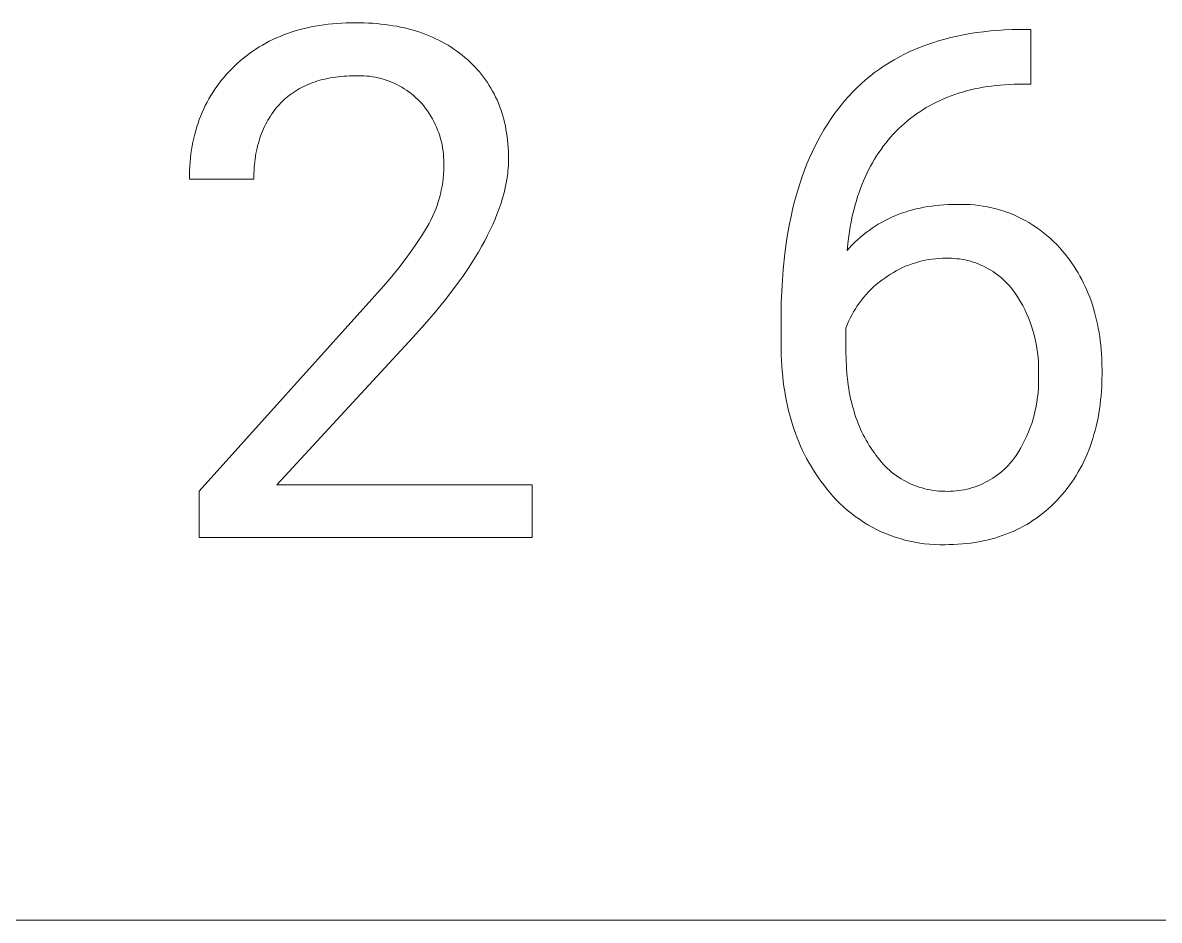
# Model space of a CAD drawing. Header units: millimetres. Extents: x -2163 to 4354, y -841 to 3711.
# Drawn here: x 3023.7 to 3161.8, y -477 to -368 of the extents above; entities that cross this region are included whole.
import ezdxf

# ---------------------------------------------------------------- set-up
doc = ezdxf.new("R2010")
doc.units = ezdxf.units.MM
doc.header["$MEASUREMENT"] = 0
doc.layers.add('Domyślny', color=7, linetype='Continuous', true_color=0x000000)

msp = doc.modelspace()

# ---------------------------------------------------------------- linework, layer by layer
at = {"layer": 'Domyślny', "color": 18, "lineweight": 15, "true_color": 0x000000}
for p, q in [((3057.78, -368.69), (3058.27, -368.57)), ((3058.27, -368.57), (3058.77, -368.46)), ((3058.77, -368.46), (3059.27, -368.36)), ((3059.27, -368.36), (3059.79, -368.28)), ((3059.79, -368.28), (3060.31, -368.2)), ((3060.31, -368.2), (3060.84, -368.14)), ((3060.84, -368.14), (3061.37, -368.08)), ((3061.37, -368.08), (3061.91, -368.03)), ((3061.91, -368.03), (3062.46, -368)), ((3062.46, -368), (3063.02, -367.97)), ((3063.02, -367.97), (3063.59, -367.96)), ((3063.59, -367.96), (3064.16, -367.95)), ((3064.16, -367.95), (3065.22, -367.97)), ((3065.22, -367.97), (3065.74, -367.99)), ((3065.74, -367.99), (3066.25, -368.02)), ((3066.25, -368.02), (3066.76, -368.06)), ((3066.76, -368.06), (3067.25, -368.11)), ((3067.25, -368.11), (3067.75, -368.17)), ((3067.75, -368.17), (3068.23, -368.23)), ((3068.23, -368.23), (3068.71, -368.31)), ((3068.71, -368.31), (3069.18, -368.39)), ((3069.18, -368.39), (3069.64, -368.48)), ((3069.64, -368.48), (3070.1, -368.58)), ((3070.1, -368.58), (3070.55, -368.69)), ((3054.11, -370), (3054.55, -369.8)), ((3054.55, -369.8), (3054.99, -369.61)), ((3054.99, -369.61), (3055.43, -369.43)), ((3055.43, -369.43), (3055.89, -369.26)), ((3055.89, -369.26), (3056.35, -369.1)), ((3056.35, -369.1), (3056.82, -368.95)), ((3056.82, -368.95), (3057.29, -368.81)), ((3057.29, -368.81), (3057.78, -368.69)), ((3070.55, -368.69), (3070.99, -368.81)), ((3070.99, -368.81), (3071.43, -368.94)), ((3071.43, -368.94), (3071.86, -369.07)), ((3071.86, -369.07), (3072.28, -369.22)), ((3072.28, -369.22), (3072.69, -369.37)), ((3072.69, -369.37), (3073.1, -369.54)), ((3073.1, -369.54), (3073.5, -369.71)), ((3073.5, -369.71), (3073.89, -369.89)), ((3073.89, -369.89), (3074.28, -370.07)), ((3134.99, -370.15), (3135.73, -369.94)), ((3135.73, -369.94), (3136.48, -369.75)), ((3136.48, -369.75), (3137.25, -369.57)), ((3137.25, -369.57), (3138.03, -369.41)), ((3138.03, -369.41), (3138.82, -369.27)), ((3138.82, -369.27), (3139.63, -369.15)), ((3139.63, -369.15), (3140.45, -369.04)), ((3140.45, -369.04), (3141.28, -368.95)), ((3141.28, -368.95), (3142.13, -368.88)), ((3142.13, -368.88), (3142.99, -368.82)), ((3142.99, -368.82), (3143.87, -368.79)), ((3143.87, -368.79), (3144.76, -368.77)), ((3144.76, -368.77), (3146.17, -368.77)), ((3146.17, -368.77), (3146.17, -375.41)), ((3051.67, -371.41), (3052.06, -371.15)), ((3052.06, -371.15), (3052.45, -370.9)), ((3052.45, -370.9), (3052.86, -370.66)), ((3052.86, -370.66), (3053.27, -370.43)), ((3053.27, -370.43), (3053.69, -370.21)), ((3053.69, -370.21), (3054.11, -370)), ((3074.28, -370.07), (3074.66, -370.27)), ((3074.66, -370.27), (3075.03, -370.48)), ((3075.03, -370.48), (3075.4, -370.69)), ((3075.4, -370.69), (3075.76, -370.92)), ((3075.76, -370.92), (3076.11, -371.15)), ((3076.11, -371.15), (3076.45, -371.39)), ((3131.51, -371.46), (3132.18, -371.16)), ((3132.18, -371.16), (3132.86, -370.88)), ((3132.86, -370.88), (3133.56, -370.62)), ((3133.56, -370.62), (3134.27, -370.38)), ((3134.27, -370.38), (3134.99, -370.15)), ((3049.83, -372.88), (3050.19, -372.56)), ((3050.19, -372.56), (3050.55, -372.26)), ((3050.55, -372.26), (3050.91, -371.97)), ((3050.91, -371.97), (3051.29, -371.69)), ((3051.29, -371.69), (3051.67, -371.41)), ((3076.45, -371.39), (3076.79, -371.64)), ((3076.79, -371.64), (3077.12, -371.9)), ((3077.12, -371.9), (3077.45, -372.17)), ((3077.45, -372.17), (3077.76, -372.44)), ((3077.76, -372.44), (3078.07, -372.73)), ((3078.07, -372.73), (3078.37, -373.02)), ((3128.98, -372.81), (3129.59, -372.45)), ((3129.59, -372.45), (3130.22, -372.1)), ((3130.22, -372.1), (3130.86, -371.77)), ((3130.86, -371.77), (3131.51, -371.46)), ((3048.51, -374.22), (3048.82, -373.87)), ((3048.82, -373.87), (3049.15, -373.54)), ((3049.15, -373.54), (3049.49, -373.2)), ((3049.49, -373.2), (3049.83, -372.88)), ((3078.37, -373.02), (3078.66, -373.32)), ((3078.66, -373.32), (3078.94, -373.62)), ((3078.94, -373.62), (3079.21, -373.93)), ((3079.21, -373.93), (3079.46, -374.25)), ((3126.66, -374.45), (3127.22, -374.01)), ((3127.22, -374.01), (3127.79, -373.59)), ((3127.79, -373.59), (3128.38, -373.2)), ((3128.38, -373.2), (3128.98, -372.81)), ((3047.34, -375.66), (3047.62, -375.29)), ((3047.62, -375.29), (3047.9, -374.93)), ((3047.9, -374.93), (3048.2, -374.57)), ((3048.2, -374.57), (3048.51, -374.22)), ((3058.41, -375.44), (3058.14, -375.56)), ((3058.68, -375.33), (3058.41, -375.44)), ((3058.96, -375.22), (3058.68, -375.33)), ((3059.25, -375.12), (3058.96, -375.22)), ((3059.54, -375.03), (3059.25, -375.12)), ((3059.84, -374.94), (3059.54, -375.03)), ((3060.14, -374.86), (3059.84, -374.94)), ((3060.44, -374.79), (3060.14, -374.86)), ((3060.76, -374.72), (3060.44, -374.79)), ((3061.07, -374.66), (3060.76, -374.72)), ((3061.39, -374.6), (3061.07, -374.66)), ((3061.72, -374.56), (3061.39, -374.6)), ((3062.05, -374.51), (3061.72, -374.56)), ((3062.39, -374.48), (3062.05, -374.51)), ((3062.73, -374.45), (3062.39, -374.48)), ((3063.08, -374.43), (3062.73, -374.45)), ((3063.44, -374.41), (3063.08, -374.43)), ((3063.79, -374.4), (3063.44, -374.41)), ((3064.16, -374.4), (3063.79, -374.4)), ((3064.5, -374.39), (3064.16, -374.4)), ((3064.85, -374.39), (3064.5, -374.39)), ((3065.19, -374.4), (3064.85, -374.39)), ((3065.54, -374.43), (3065.19, -374.4)), ((3065.88, -374.46), (3065.54, -374.43)), ((3066.23, -374.51), (3065.88, -374.46)), ((3066.57, -374.57), (3066.23, -374.51)), ((3066.9, -374.64), (3066.57, -374.57)), ((3067.24, -374.73), (3066.9, -374.64)), ((3067.57, -374.82), (3067.24, -374.73)), ((3067.9, -374.93), (3067.57, -374.82)), ((3068.23, -375.04), (3067.9, -374.93)), ((3068.55, -375.17), (3068.23, -375.04)), ((3068.87, -375.31), (3068.55, -375.17)), ((3069.18, -375.46), (3068.87, -375.31)), ((3069.48, -375.62), (3069.18, -375.46)), ((3079.46, -374.25), (3079.71, -374.57)), ((3079.71, -374.57), (3079.95, -374.89)), ((3079.95, -374.89), (3080.18, -375.23)), ((3080.18, -375.23), (3080.4, -375.56)), ((3125.07, -375.85), (3125.59, -375.36)), ((3125.59, -375.36), (3126.12, -374.9)), ((3126.12, -374.9), (3126.66, -374.45)), ((3143.03, -375.48), (3142.49, -375.53)), ((3143.59, -375.45), (3143.03, -375.48)), ((3144.15, -375.42), (3143.59, -375.45)), ((3144.72, -375.41), (3144.15, -375.42)), ((3146.17, -375.41), (3144.72, -375.41)), ((3046.35, -377.21), (3046.58, -376.81)), ((3046.58, -376.81), (3046.83, -376.42)), ((3046.83, -376.42), (3047.08, -376.04)), ((3047.08, -376.04), (3047.34, -375.66)), ((3056.16, -376.75), (3055.93, -376.92)), ((3056.39, -376.58), (3056.16, -376.75)), ((3056.62, -376.41), (3056.39, -376.58)), ((3056.86, -376.26), (3056.62, -376.41)), ((3057.11, -376.1), (3056.86, -376.26)), ((3057.36, -375.96), (3057.11, -376.1)), ((3057.61, -375.82), (3057.36, -375.96)), ((3057.87, -375.69), (3057.61, -375.82)), ((3058.14, -375.56), (3057.87, -375.69)), ((3069.78, -375.79), (3069.48, -375.62)), ((3070.08, -375.97), (3069.78, -375.79)), ((3070.37, -376.16), (3070.08, -375.97)), ((3070.65, -376.36), (3070.37, -376.16)), ((3070.92, -376.57), (3070.65, -376.36)), ((3071.19, -376.79), (3070.92, -376.57)), ((3071.45, -377.02), (3071.19, -376.79)), ((3080.4, -375.56), (3080.61, -375.91)), ((3080.61, -375.91), (3080.81, -376.26)), ((3080.81, -376.26), (3081, -376.61)), ((3081, -376.61), (3081.18, -376.98)), ((3124.08, -376.87), (3124.57, -376.35)), ((3124.57, -376.35), (3125.07, -375.85)), ((3136.5, -376.84), (3136.05, -377.01)), ((3136.96, -376.68), (3136.5, -376.84)), ((3137.42, -376.52), (3136.96, -376.68)), ((3137.9, -376.38), (3137.42, -376.52)), ((3138.38, -376.24), (3137.9, -376.38)), ((3138.87, -376.12), (3138.38, -376.24)), ((3139.36, -376), (3138.87, -376.12)), ((3139.86, -375.9), (3139.36, -376)), ((3140.38, -375.8), (3139.86, -375.9)), ((3140.89, -375.72), (3140.38, -375.8)), ((3141.42, -375.65), (3140.89, -375.72)), ((3141.95, -375.58), (3141.42, -375.65)), ((3142.49, -375.53), (3141.95, -375.58)), ((3045.72, -378.43), (3045.92, -378.02)), ((3045.92, -378.02), (3046.13, -377.61)), ((3046.13, -377.61), (3046.35, -377.21)), ((3054.69, -378.12), (3054.5, -378.35)), ((3054.89, -377.91), (3054.69, -378.12)), ((3055.09, -377.7), (3054.89, -377.91)), ((3055.29, -377.49), (3055.09, -377.7)), ((3055.5, -377.3), (3055.29, -377.49)), ((3055.71, -377.11), (3055.5, -377.3)), ((3055.93, -376.92), (3055.71, -377.11)), ((3071.7, -377.25), (3071.45, -377.02)), ((3071.95, -377.5), (3071.7, -377.25)), ((3072.2, -377.78), (3071.95, -377.5)), ((3072.44, -378.07), (3072.2, -377.78)), ((3072.67, -378.37), (3072.44, -378.07)), ((3081.18, -376.98), (3081.35, -377.34)), ((3081.35, -377.34), (3081.51, -377.72)), ((3081.51, -377.72), (3081.66, -378.1)), ((3081.66, -378.1), (3081.8, -378.48)), ((3122.7, -378.54), (3123.15, -377.97)), ((3123.15, -377.97), (3123.61, -377.41)), ((3123.61, -377.41), (3124.08, -376.87)), ((3133.89, -378.04), (3133.49, -378.27)), ((3134.31, -377.81), (3133.89, -378.04)), ((3134.73, -377.6), (3134.31, -377.81)), ((3135.16, -377.39), (3134.73, -377.6)), ((3135.6, -377.2), (3135.16, -377.39)), ((3136.05, -377.01), (3135.6, -377.2)), ((3045.19, -379.71), (3045.36, -379.28)), ((3045.36, -379.28), (3045.54, -378.85)), ((3045.54, -378.85), (3045.72, -378.43)), ((3053.66, -379.53), (3053.51, -379.79)), ((3053.82, -379.29), (3053.66, -379.53)), ((3053.98, -379.04), (3053.82, -379.29)), ((3054.15, -378.81), (3053.98, -379.04)), ((3054.32, -378.57), (3054.15, -378.81)), ((3054.5, -378.35), (3054.32, -378.57)), ((3072.89, -378.67), (3072.67, -378.37)), ((3073.11, -378.98), (3072.89, -378.67)), ((3073.31, -379.3), (3073.11, -378.98)), ((3073.5, -379.63), (3073.31, -379.3)), ((3073.67, -379.96), (3073.5, -379.63)), ((3081.8, -378.48), (3081.93, -378.87)), ((3081.93, -378.87), (3082.06, -379.27)), ((3082.06, -379.27), (3082.17, -379.67)), ((3121.84, -379.73), (3122.26, -379.12)), ((3122.26, -379.12), (3122.7, -378.54)), ((3131.55, -379.59), (3131.19, -379.89)), ((3131.92, -379.31), (3131.55, -379.59)), ((3132.3, -379.03), (3131.92, -379.31)), ((3132.69, -378.77), (3132.3, -379.03)), ((3133.08, -378.52), (3132.69, -378.77)), ((3133.49, -378.27), (3133.08, -378.52)), ((3044.75, -381.05), (3044.89, -380.6)), ((3044.89, -380.6), (3045.03, -380.15)), ((3045.03, -380.15), (3045.19, -379.71)), ((3052.97, -380.85), (3052.85, -381.13)), ((3053.1, -380.57), (3052.97, -380.85)), ((3053.23, -380.31), (3053.1, -380.57)), ((3053.37, -380.04), (3053.23, -380.31)), ((3053.51, -379.79), (3053.37, -380.04)), ((3073.84, -380.3), (3073.67, -379.96)), ((3073.99, -380.64), (3073.84, -380.3)), ((3074.14, -380.99), (3073.99, -380.64)), ((3074.27, -381.34), (3074.14, -380.99)), ((3082.17, -379.67), (3082.27, -380.08)), ((3082.27, -380.08), (3082.36, -380.49)), ((3082.36, -380.49), (3082.44, -380.91)), ((3082.44, -380.91), (3082.52, -381.34)), ((3120.67, -381.63), (3121.05, -380.98)), ((3121.05, -380.98), (3121.44, -380.35)), ((3121.44, -380.35), (3121.84, -379.73)), ((3130.13, -380.83), (3129.8, -381.16)), ((3130.48, -380.51), (3130.13, -380.83)), ((3130.83, -380.19), (3130.48, -380.51)), ((3131.19, -379.89), (3130.83, -380.19)), ((3044.41, -382.45), (3044.52, -381.98)), ((3044.52, -381.98), (3044.63, -381.51)), ((3044.63, -381.51), (3044.75, -381.05)), ((3052.44, -382.29), (3052.36, -382.59)), ((3052.54, -381.99), (3052.44, -382.29)), ((3052.63, -381.7), (3052.54, -381.99)), ((3052.74, -381.41), (3052.63, -381.7)), ((3052.85, -381.13), (3052.74, -381.41)), ((3074.39, -381.7), (3074.27, -381.34)), ((3074.49, -382.06), (3074.39, -381.7)), ((3074.59, -382.43), (3074.49, -382.06)), ((3082.52, -381.34), (3082.58, -381.77)), ((3082.58, -381.77), (3082.63, -382.21)), ((3082.63, -382.21), (3082.68, -382.65)), ((3119.96, -382.98), (3120.31, -382.29)), ((3120.31, -382.29), (3120.67, -381.63)), ((3128.85, -382.22), (3128.56, -382.58)), ((3129.16, -381.86), (3128.85, -382.22)), ((3129.48, -381.51), (3129.16, -381.86)), ((3129.8, -381.16), (3129.48, -381.51)), ((3044.17, -383.9), (3044.24, -383.41)), ((3044.24, -383.41), (3044.32, -382.93)), ((3044.32, -382.93), (3044.41, -382.45)), ((3052.13, -383.53), (3052.07, -383.85)), ((3052.2, -383.21), (3052.13, -383.53)), ((3052.27, -382.9), (3052.2, -383.21)), ((3052.36, -382.59), (3052.27, -382.9)), ((3074.67, -382.8), (3074.59, -382.43)), ((3074.74, -383.17), (3074.67, -382.8)), ((3074.79, -383.54), (3074.74, -383.17)), ((3074.83, -383.91), (3074.79, -383.54)), ((3082.68, -382.65), (3082.71, -383.1)), ((3082.71, -383.1), (3082.74, -383.56)), ((3082.74, -383.56), (3082.75, -384.02)), ((3119.3, -384.38), (3119.62, -383.67)), ((3119.62, -383.67), (3119.96, -382.98)), ((3127.72, -383.73), (3127.45, -384.13)), ((3127.99, -383.34), (3127.72, -383.73)), ((3128.27, -382.96), (3127.99, -383.34)), ((3128.56, -382.58), (3128.27, -382.96)), ((3044.03, -385.41), (3044.06, -384.9)), ((3044.06, -384.9), (3044.11, -384.4)), ((3044.11, -384.4), (3044.17, -383.9)), ((3051.93, -384.85), (3051.89, -385.19)), ((3051.97, -384.51), (3051.93, -384.85)), ((3052.02, -384.18), (3051.97, -384.51)), ((3052.07, -383.85), (3052.02, -384.18)), ((3074.86, -384.29), (3074.83, -383.91)), ((3074.88, -384.67), (3074.86, -384.29)), ((3074.89, -385.04), (3074.88, -384.67)), ((3074.88, -385.42), (3074.89, -385.04)), ((3082.74, -385.06), (3082.73, -385.35)), ((3082.75, -384.77), (3082.74, -385.06)), ((3082.75, -384.02), (3082.75, -384.49)), ((3082.75, -384.49), (3082.75, -384.77)), ((3118.7, -385.86), (3119, -385.11)), ((3119, -385.11), (3119.3, -384.38)), ((3126.96, -384.96), (3126.72, -385.38)), ((3127.2, -384.54), (3126.96, -384.96)), ((3127.45, -384.13), (3127.2, -384.54)), ((3043.98, -386.45), (3044, -385.93)), ((3043.98, -386.98), (3043.98, -386.45)), ((3044, -385.93), (3044.03, -385.41)), ((3051.82, -386.25), (3051.81, -386.61)), ((3051.84, -385.89), (3051.82, -386.25)), ((3051.86, -385.54), (3051.84, -385.89)), ((3051.89, -385.19), (3051.86, -385.54)), ((3074.8, -386.87), (3074.84, -386.39)), ((3074.84, -386.39), (3074.87, -385.9)), ((3074.87, -385.9), (3074.88, -385.42)), ((3082.62, -386.52), (3082.57, -386.81)), ((3082.65, -386.22), (3082.62, -386.52)), ((3082.68, -385.93), (3082.65, -386.22)), ((3082.71, -385.64), (3082.68, -385.93)), ((3082.73, -385.35), (3082.71, -385.64)), ((3118.43, -386.62), (3118.7, -385.86)), ((3126.28, -386.26), (3126.07, -386.71)), ((3126.49, -385.81), (3126.28, -386.26)), ((3126.72, -385.38), (3126.49, -385.81)), ((3051.81, -386.98), (3043.98, -386.98)), ((3051.81, -386.61), (3051.81, -386.98)), ((3074.58, -388.3), (3074.67, -387.82)), ((3074.67, -387.82), (3074.75, -387.35)), ((3074.75, -387.35), (3074.8, -386.87)), ((3082.47, -387.41), (3082.35, -388.02)), ((3082.57, -386.81), (3082.47, -387.41)), ((3117.91, -388.18), (3118.16, -387.39)), ((3118.16, -387.39), (3118.43, -386.62)), ((3125.68, -387.63), (3125.49, -388.11)), ((3125.87, -387.16), (3125.68, -387.63)), ((3126.07, -386.71), (3125.87, -387.16)), ((3074.22, -389.7), (3074.36, -389.24)), ((3074.36, -389.24), (3074.48, -388.77)), ((3074.48, -388.77), (3074.58, -388.3)), ((3082.03, -389.25), (3081.84, -389.88)), ((3082.2, -388.63), (3082.03, -389.25)), ((3082.35, -388.02), (3082.2, -388.63)), ((3117.46, -389.81), (3117.68, -388.99)), ((3117.68, -388.99), (3117.91, -388.18)), ((3125.15, -389.08), (3125, -389.58)), ((3125.32, -388.59), (3125.15, -389.08)), ((3125.49, -388.11), (3125.32, -388.59)), ((3073.73, -391.06), (3073.91, -390.61)), ((3073.91, -390.61), (3074.07, -390.16)), ((3074.07, -390.16), (3074.22, -389.7)), ((3081.62, -390.51), (3081.38, -391.15)), ((3081.84, -389.88), (3081.62, -390.51)), ((3117.06, -391.5), (3117.25, -390.65)), ((3117.25, -390.65), (3117.46, -389.81)), ((3124.71, -390.6), (3124.58, -391.13)), ((3124.85, -390.09), (3124.71, -390.6)), ((3125, -389.58), (3124.85, -390.09)), ((3131.81, -390.69), (3132.27, -390.58)), ((3132.27, -390.58), (3132.73, -390.47)), ((3132.73, -390.47), (3133.19, -390.38)), ((3133.19, -390.38), (3133.67, -390.3)), ((3133.67, -390.3), (3134.15, -390.23)), ((3134.15, -390.23), (3134.64, -390.17)), ((3134.64, -390.17), (3135.13, -390.12)), ((3135.13, -390.12), (3135.64, -390.08)), ((3135.64, -390.08), (3136.15, -390.05)), ((3136.15, -390.05), (3136.66, -390.04)), ((3136.66, -390.04), (3137.19, -390.03)), ((3137.19, -390.03), (3137.73, -390.02)), ((3137.73, -390.02), (3138.27, -390.02)), ((3138.27, -390.02), (3138.8, -390.05)), ((3138.8, -390.05), (3139.34, -390.09)), ((3139.34, -390.09), (3139.88, -390.15)), ((3139.88, -390.15), (3140.41, -390.23)), ((3140.41, -390.23), (3140.94, -390.33)), ((3140.94, -390.33), (3141.47, -390.44)), ((3141.47, -390.44), (3141.99, -390.57)), ((3141.99, -390.57), (3142.51, -390.72)), ((3073.1, -392.36), (3073.32, -391.94)), ((3073.32, -391.94), (3073.53, -391.5)), ((3073.53, -391.5), (3073.73, -391.06)), ((3081.12, -391.8), (3080.84, -392.45)), ((3081.38, -391.15), (3081.12, -391.8)), ((3116.88, -392.37), (3117.06, -391.5)), ((3124.46, -391.66), (3124.35, -392.2)), ((3124.58, -391.13), (3124.46, -391.66)), ((3128.04, -392.22), (3128.43, -392.01)), ((3128.43, -392.01), (3128.83, -391.8)), ((3128.83, -391.8), (3129.23, -391.61)), ((3129.23, -391.61), (3129.65, -391.43)), ((3129.65, -391.43), (3130.07, -391.26)), ((3130.07, -391.26), (3130.49, -391.1)), ((3130.49, -391.1), (3130.92, -390.96)), ((3130.92, -390.96), (3131.36, -390.82)), ((3131.36, -390.82), (3131.81, -390.69)), ((3142.51, -390.72), (3143.02, -390.89)), ((3143.02, -390.89), (3143.53, -391.07)), ((3143.53, -391.07), (3144.03, -391.27)), ((3144.03, -391.27), (3144.53, -391.49)), ((3144.53, -391.49), (3145.01, -391.73)), ((3145.01, -391.73), (3145.49, -391.98)), ((3145.49, -391.98), (3145.96, -392.24)), ((3072.28, -393.7), (3073.1, -392.36)), ((3080.53, -393.12), (3080.21, -393.78)), ((3080.84, -392.45), (3080.53, -393.12)), ((3116.57, -394.16), (3116.72, -393.25)), ((3116.72, -393.25), (3116.88, -392.37)), ((3124.15, -393.31), (3123.99, -394.45)), ((3124.25, -392.75), (3124.15, -393.31)), ((3124.35, -392.2), (3124.25, -392.75)), ((3126.18, -393.45), (3126.54, -393.18)), ((3126.54, -393.18), (3126.9, -392.92)), ((3126.9, -392.92), (3127.27, -392.68)), ((3127.27, -392.68), (3127.65, -392.44)), ((3127.65, -392.44), (3128.04, -392.22)), ((3145.96, -392.24), (3146.42, -392.53)), ((3146.42, -392.53), (3146.87, -392.82)), ((3146.87, -392.82), (3147.31, -393.14)), ((3147.31, -393.14), (3147.74, -393.47)), ((3071.42, -395.01), (3072.28, -393.7)), ((3079.85, -394.46), (3079.48, -395.14)), ((3080.21, -393.78), (3079.85, -394.46)), ((3116.31, -396), (3116.57, -394.16)), ((3123.99, -394.45), (3123.86, -395.63)), ((3124.49, -394.95), (3124.81, -394.63)), ((3124.81, -394.63), (3125.15, -394.32)), ((3125.15, -394.32), (3125.48, -394.02)), ((3125.48, -394.02), (3125.83, -393.73)), ((3125.83, -393.73), (3126.18, -393.45)), ((3147.74, -393.47), (3148.15, -393.81)), ((3148.15, -393.81), (3148.56, -394.16)), ((3148.56, -394.16), (3148.95, -394.53)), ((3148.95, -394.53), (3149.33, -394.91)), ((3070.51, -396.29), (3071.42, -395.01)), ((3079.08, -395.83), (3078.66, -396.52)), ((3079.48, -395.14), (3079.08, -395.83)), ((3116.11, -397.92), (3116.31, -396)), ((3123.86, -395.63), (3124.17, -395.29)), ((3124.17, -395.29), (3124.49, -394.95)), ((3149.33, -394.91), (3149.7, -395.31)), ((3149.7, -395.31), (3150.05, -395.72)), ((3150.05, -395.72), (3150.35, -396.07)), ((3150.35, -396.07), (3150.64, -396.44)), ((3068.59, -398.77), (3069.57, -397.55)), ((3069.57, -397.55), (3070.51, -396.29)), ((3078.22, -397.23), (3077.76, -397.94)), ((3078.66, -396.52), (3078.22, -397.23)), ((3130.98, -397.54), (3130.6, -397.71)), ((3131.37, -397.39), (3130.98, -397.54)), ((3131.76, -397.25), (3131.37, -397.39)), ((3132.16, -397.12), (3131.76, -397.25)), ((3132.56, -397), (3132.16, -397.12)), ((3132.97, -396.9), (3132.56, -397)), ((3133.37, -396.81), (3132.97, -396.9)), ((3133.78, -396.73), (3133.37, -396.81)), ((3134.2, -396.67), (3133.78, -396.73)), ((3134.61, -396.62), (3134.2, -396.67)), ((3135.03, -396.59), (3134.61, -396.62)), ((3135.45, -396.57), (3135.03, -396.59)), ((3135.86, -396.56), (3135.45, -396.57)), ((3136.2, -396.56), (3135.86, -396.56)), ((3136.54, -396.57), (3136.2, -396.56)), ((3136.87, -396.59), (3136.54, -396.57)), ((3137.21, -396.62), (3136.87, -396.59)), ((3137.54, -396.66), (3137.21, -396.62)), ((3137.87, -396.71), (3137.54, -396.66)), ((3138.2, -396.77), (3137.87, -396.71)), ((3138.53, -396.85), (3138.2, -396.77)), ((3138.85, -396.94), (3138.53, -396.85)), ((3139.18, -397.03), (3138.85, -396.94)), ((3139.49, -397.14), (3139.18, -397.03)), ((3139.81, -397.26), (3139.49, -397.14)), ((3140.12, -397.39), (3139.81, -397.26)), ((3140.43, -397.53), (3140.12, -397.39)), ((3140.73, -397.68), (3140.43, -397.53)), ((3150.64, -396.44), (3150.91, -396.81)), ((3150.91, -396.81), (3151.18, -397.18)), ((3151.18, -397.18), (3151.44, -397.57)), ((3151.44, -397.57), (3151.69, -397.96)), ((3067.58, -399.97), (3068.59, -398.77)), ((3077.27, -398.65), (3076.23, -400.1)), ((3077.76, -397.94), (3077.27, -398.65)), ((3115.97, -399.89), (3116.11, -397.92)), ((3128.78, -398.73), (3128.44, -398.97)), ((3129.13, -398.5), (3128.78, -398.73)), ((3129.49, -398.29), (3129.13, -398.5)), ((3129.85, -398.08), (3129.49, -398.29)), ((3130.22, -397.89), (3129.85, -398.08)), ((3130.6, -397.71), (3130.22, -397.89)), ((3141.02, -397.84), (3140.73, -397.68)), ((3141.31, -398.01), (3141.02, -397.84)), ((3141.6, -398.19), (3141.31, -398.01)), ((3141.87, -398.38), (3141.6, -398.19)), ((3142.15, -398.58), (3141.87, -398.38)), ((3142.41, -398.78), (3142.15, -398.58)), ((3142.67, -399), (3142.41, -398.78)), ((3151.69, -397.96), (3151.93, -398.35)), ((3151.93, -398.35), (3152.16, -398.76)), ((3152.16, -398.76), (3152.38, -399.17)), ((3066.52, -401.13), (3067.58, -399.97)), ((3076.23, -400.1), (3075.09, -401.58)), ((3115.88, -401.93), (3115.97, -399.89)), ((3127.09, -400.06), (3126.77, -400.35)), ((3127.41, -399.77), (3127.09, -400.06)), ((3127.75, -399.49), (3127.41, -399.77)), ((3128.09, -399.23), (3127.75, -399.49)), ((3128.44, -398.97), (3128.09, -399.23)), ((3142.92, -399.22), (3142.67, -399)), ((3143.16, -399.46), (3142.92, -399.22)), ((3143.39, -399.7), (3143.16, -399.46)), ((3143.62, -399.95), (3143.39, -399.7)), ((3143.84, -400.21), (3143.62, -399.95)), ((3144.04, -400.47), (3143.84, -400.21)), ((3152.38, -399.17), (3152.59, -399.58)), ((3152.59, -399.58), (3152.79, -400)), ((3152.79, -400), (3152.98, -400.43)), ((3045.17, -424.87), (3066.52, -401.13)), ((3075.09, -401.58), (3073.87, -403.09)), ((3125.62, -401.65), (3125.36, -402)), ((3125.89, -401.31), (3125.62, -401.65)), ((3126.18, -400.98), (3125.89, -401.31)), ((3126.47, -400.66), (3126.18, -400.98)), ((3126.77, -400.35), (3126.47, -400.66)), ((3144.36, -400.92), (3144.04, -400.47)), ((3144.65, -401.38), (3144.36, -400.92)), ((3144.93, -401.85), (3144.65, -401.38)), ((3152.98, -400.43), (3153.17, -400.87)), ((3153.17, -400.87), (3153.34, -401.31)), ((3153.34, -401.31), (3153.5, -401.76)), ((3073.87, -403.09), (3072.55, -404.63)), ((3115.86, -404.03), (3115.88, -401.93)), ((3124.65, -403.09), (3124.44, -403.47)), ((3124.88, -402.72), (3124.65, -403.09)), ((3125.11, -402.35), (3124.88, -402.72)), ((3125.36, -402), (3125.11, -402.35)), ((3145.2, -402.32), (3144.93, -401.85)), ((3145.45, -402.81), (3145.2, -402.32)), ((3145.68, -403.3), (3145.45, -402.81)), ((3153.5, -401.76), (3153.66, -402.21)), ((3153.66, -402.21), (3153.8, -402.67)), ((3153.8, -402.67), (3153.94, -403.14)), ((3115.86, -407.02), (3115.86, -404.03)), ((3124.06, -404.25), (3123.89, -404.64)), ((3124.25, -403.85), (3124.06, -404.25)), ((3124.44, -403.47), (3124.25, -403.85)), ((3145.9, -403.81), (3145.68, -403.3)), ((3146.1, -404.32), (3145.9, -403.81)), ((3146.28, -404.83), (3146.1, -404.32)), ((3153.94, -403.14), (3154.06, -403.62)), ((3154.06, -403.62), (3154.18, -404.1)), ((3154.18, -404.1), (3154.29, -404.59)), ((3072.55, -404.63), (3071.14, -406.19)), ((3123.89, -404.64), (3123.73, -405.05)), ((3123.73, -405.05), (3123.73, -407.91)), ((3146.44, -405.35), (3146.28, -404.83)), ((3146.59, -405.88), (3146.44, -405.35)), ((3154.29, -404.59), (3154.38, -405.08)), ((3154.38, -405.08), (3154.47, -405.58)), ((3154.47, -405.58), (3154.55, -406.09)), ((3071.14, -406.19), (3054.61, -424.11)), ((3115.88, -408.35), (3115.86, -407.02)), ((3146.72, -406.41), (3146.59, -405.88)), ((3146.83, -406.95), (3146.72, -406.41)), ((3146.93, -407.48), (3146.83, -406.95)), ((3154.55, -406.09), (3154.62, -406.6)), ((3154.62, -406.6), (3154.68, -407.12)), ((3154.68, -407.12), (3154.73, -407.65)), ((3115.94, -409.64), (3115.88, -408.35)), ((3123.73, -407.91), (3123.75, -408.86)), ((3147, -408.03), (3146.93, -407.48)), ((3147.06, -408.57), (3147, -408.03)), ((3147.1, -409.12), (3147.06, -408.57)), ((3154.73, -407.65), (3154.78, -408.18)), ((3154.78, -408.18), (3154.81, -408.73)), ((3115.99, -410.28), (3115.94, -409.64)), ((3123.75, -408.86), (3123.79, -409.78)), ((3123.79, -409.78), (3123.85, -410.67)), ((3147.12, -409.66), (3147.1, -409.12)), ((3147.12, -410.21), (3147.12, -409.66)), ((3154.81, -408.73), (3154.83, -409.27)), ((3154.83, -409.27), (3154.85, -410.39)), ((3116.05, -410.91), (3115.99, -410.28)), ((3116.12, -411.53), (3116.05, -410.91)), ((3123.85, -410.67), (3123.95, -411.55)), ((3147.1, -410.75), (3147.12, -410.21)), ((3147.12, -411.3), (3147.1, -410.75)), ((3147.12, -411.84), (3147.12, -411.3)), ((3154.85, -410.39), (3154.83, -411.56)), ((3116.2, -412.14), (3116.12, -411.53)), ((3116.29, -412.75), (3116.2, -412.14)), ((3116.4, -413.34), (3116.29, -412.75)), ((3123.95, -411.55), (3124.01, -411.97)), ((3124.01, -411.97), (3124.07, -412.4)), ((3124.07, -412.4), (3124.14, -412.81)), ((3147.06, -412.92), (3147.1, -412.38)), ((3147.1, -412.38), (3147.12, -411.84)), ((3154.77, -412.71), (3154.72, -413.27)), ((3154.81, -412.14), (3154.77, -412.71)), ((3154.83, -411.56), (3154.81, -412.14)), ((3116.51, -413.93), (3116.4, -413.34)), ((3116.63, -414.51), (3116.51, -413.93)), ((3124.14, -412.81), (3124.22, -413.22)), ((3124.22, -413.22), (3124.3, -413.63)), ((3124.3, -413.63), (3124.39, -414.03)), ((3124.39, -414.03), (3124.49, -414.42)), ((3146.84, -414.54), (3146.93, -414)), ((3146.93, -414), (3147.01, -413.46)), ((3147.01, -413.46), (3147.06, -412.92)), ((3154.67, -413.83), (3154.6, -414.37)), ((3154.72, -413.27), (3154.67, -413.83)), ((3116.77, -415.09), (3116.63, -414.51)), ((3116.91, -415.65), (3116.77, -415.09)), ((3124.49, -414.42), (3124.6, -414.8)), ((3124.6, -414.8), (3124.71, -415.19)), ((3124.71, -415.19), (3124.82, -415.56)), ((3146.6, -415.6), (3146.73, -415.07)), ((3146.73, -415.07), (3146.84, -414.54)), ((3154.44, -415.45), (3154.35, -415.97)), ((3154.53, -414.91), (3154.44, -415.45)), ((3154.6, -414.37), (3154.53, -414.91)), ((3117.07, -416.21), (3116.91, -415.65)), ((3117.24, -416.76), (3117.07, -416.21)), ((3117.41, -417.31), (3117.24, -416.76)), ((3124.82, -415.56), (3124.95, -415.93)), ((3124.95, -415.93), (3125.08, -416.29)), ((3125.08, -416.29), (3125.22, -416.65)), ((3125.22, -416.65), (3125.36, -417)), ((3146.12, -417.15), (3146.3, -416.64)), ((3146.3, -416.64), (3146.46, -416.12)), ((3146.46, -416.12), (3146.6, -415.6)), ((3154.24, -416.49), (3154.13, -417)), ((3154.35, -415.97), (3154.24, -416.49)), ((3117.6, -417.84), (3117.41, -417.31)), ((3117.8, -418.37), (3117.6, -417.84)), ((3125.36, -417), (3125.51, -417.35)), ((3125.51, -417.35), (3125.67, -417.69)), ((3125.67, -417.69), (3125.84, -418.03)), ((3125.84, -418.03), (3126.01, -418.36)), ((3145.48, -418.65), (3145.71, -418.16)), ((3145.71, -418.16), (3145.92, -417.66)), ((3145.92, -417.66), (3146.12, -417.15)), ((3153.86, -418), (3153.72, -418.49)), ((3154, -417.5), (3153.86, -418)), ((3154.13, -417), (3154, -417.5)), ((3118.01, -418.89), (3117.8, -418.37)), ((3118.23, -419.4), (3118.01, -418.89)), ((3118.46, -419.91), (3118.23, -419.4)), ((3126.01, -418.36), (3126.19, -418.68)), ((3126.19, -418.68), (3126.37, -419)), ((3126.37, -419), (3126.57, -419.31)), ((3126.57, -419.31), (3126.77, -419.62)), ((3126.77, -419.62), (3126.97, -419.92)), ((3144.69, -420.07), (3144.97, -419.61)), ((3144.97, -419.61), (3145.23, -419.13)), ((3145.23, -419.13), (3145.48, -418.65)), ((3153.4, -419.44), (3153.22, -419.9)), ((3153.56, -418.97), (3153.4, -419.44)), ((3153.72, -418.49), (3153.56, -418.97)), ((3118.71, -420.4), (3118.46, -419.91)), ((3118.96, -420.89), (3118.71, -420.4)), ((3119.22, -421.37), (3118.96, -420.89)), ((3126.97, -419.92), (3127.18, -420.22)), ((3127.18, -420.22), (3127.38, -420.51)), ((3127.38, -420.51), (3127.59, -420.79)), ((3127.59, -420.79), (3127.8, -421.06)), ((3143.87, -421.24), (3144.09, -420.98)), ((3144.09, -420.98), (3144.4, -420.53)), ((3144.4, -420.53), (3144.69, -420.07)), ((3152.84, -420.81), (3152.63, -421.26)), ((3153.03, -420.36), (3152.84, -420.81)), ((3153.22, -419.9), (3153.03, -420.36)), ((3119.5, -421.85), (3119.22, -421.37)), ((3119.78, -422.31), (3119.5, -421.85)), ((3120.08, -422.77), (3119.78, -422.31)), ((3127.8, -421.06), (3128.03, -421.33)), ((3128.03, -421.33), (3128.26, -421.59)), ((3128.26, -421.59), (3128.5, -421.84)), ((3128.5, -421.84), (3128.75, -422.09)), ((3128.75, -422.09), (3129.01, -422.32)), ((3129.01, -422.32), (3129.28, -422.55)), ((3142.67, -422.46), (3142.93, -422.23)), ((3142.93, -422.23), (3143.18, -422)), ((3143.18, -422), (3143.42, -421.75)), ((3143.42, -421.75), (3143.65, -421.5)), ((3143.65, -421.5), (3143.87, -421.24)), ((3152.19, -422.12), (3151.95, -422.54)), ((3152.41, -421.69), (3152.19, -422.12)), ((3152.63, -421.26), (3152.41, -421.69)), ((3120.38, -423.23), (3120.08, -422.77)), ((3120.7, -423.67), (3120.38, -423.23)), ((3121.03, -424.11), (3120.7, -423.67)), ((3129.28, -422.55), (3129.56, -422.76)), ((3129.56, -422.76), (3129.84, -422.97)), ((3129.84, -422.97), (3130.13, -423.17)), ((3130.13, -423.17), (3130.42, -423.36)), ((3130.42, -423.36), (3130.72, -423.53)), ((3130.72, -423.53), (3131.03, -423.7)), ((3131.03, -423.7), (3131.34, -423.86)), ((3140.38, -423.94), (3140.69, -423.79)), ((3140.69, -423.79), (3140.99, -423.63)), ((3140.99, -423.63), (3141.29, -423.46)), ((3141.29, -423.46), (3141.58, -423.28)), ((3141.58, -423.28), (3141.86, -423.09)), ((3141.86, -423.09), (3142.14, -422.89)), ((3142.14, -422.89), (3142.41, -422.68)), ((3142.41, -422.68), (3142.67, -422.46)), ((3151.18, -423.76), (3150.9, -424.15)), ((3151.44, -423.36), (3151.18, -423.76)), ((3151.7, -422.95), (3151.44, -423.36)), ((3151.95, -422.54), (3151.7, -422.95)), ((3045.17, -430.51), (3045.17, -424.87)), ((3054.61, -424.11), (3085.6, -424.11)), ((3085.6, -424.11), (3085.6, -430.51)), ((3121.37, -424.53), (3121.03, -424.11)), ((3121.75, -425.01), (3121.37, -424.53)), ((3122.15, -425.47), (3121.75, -425.01)), ((3131.34, -423.86), (3131.66, -424)), ((3131.66, -424), (3131.98, -424.14)), ((3131.98, -424.14), (3132.31, -424.26)), ((3132.31, -424.26), (3132.64, -424.38)), ((3132.64, -424.38), (3132.97, -424.48)), ((3132.97, -424.48), (3133.31, -424.57)), ((3133.31, -424.57), (3133.65, -424.65)), ((3133.65, -424.65), (3133.99, -424.72)), ((3133.99, -424.72), (3134.34, -424.77)), ((3134.34, -424.77), (3134.69, -424.82)), ((3134.69, -424.82), (3135.03, -424.85)), ((3135.03, -424.85), (3135.38, -424.87)), ((3135.38, -424.87), (3135.73, -424.88)), ((3135.73, -424.88), (3136.07, -424.89)), ((3136.07, -424.89), (3136.42, -424.88)), ((3136.42, -424.88), (3136.76, -424.87)), ((3136.76, -424.87), (3137.1, -424.84)), ((3137.1, -424.84), (3137.44, -424.8)), ((3137.44, -424.8), (3137.78, -424.75)), ((3137.78, -424.75), (3138.11, -424.69)), ((3138.11, -424.69), (3138.45, -424.61)), ((3138.45, -424.61), (3138.78, -424.53)), ((3138.78, -424.53), (3139.11, -424.43)), ((3139.11, -424.43), (3139.43, -424.33)), ((3139.43, -424.33), (3139.75, -424.21)), ((3139.75, -424.21), (3140.07, -424.08)), ((3140.07, -424.08), (3140.38, -423.94)), ((3150.31, -424.91), (3150, -425.28)), ((3150.61, -424.53), (3150.31, -424.91)), ((3150.9, -424.15), (3150.61, -424.53)), ((3122.56, -425.92), (3122.15, -425.47)), ((3123, -426.36), (3122.56, -425.92)), ((3123.44, -426.77), (3123, -426.36)), ((3149.02, -426.33), (3148.68, -426.66)), ((3149.36, -425.99), (3149.02, -426.33)), ((3149.69, -425.64), (3149.36, -425.99)), ((3150, -425.28), (3149.69, -425.64)), ((3123.9, -427.18), (3123.44, -426.77)), ((3124.37, -427.56), (3123.9, -427.18)), ((3124.86, -427.93), (3124.37, -427.56)), ((3125.36, -428.29), (3124.86, -427.93)), ((3147.24, -427.87), (3146.86, -428.15)), ((3147.61, -427.59), (3147.24, -427.87)), ((3147.97, -427.29), (3147.61, -427.59)), ((3148.33, -426.98), (3147.97, -427.29)), ((3148.68, -426.66), (3148.33, -426.98)), ((3125.87, -428.62), (3125.36, -428.29)), ((3126.39, -428.94), (3125.87, -428.62)), ((3126.92, -429.24), (3126.39, -428.94)), ((3127.46, -429.52), (3126.92, -429.24)), ((3145.28, -429.13), (3144.87, -429.35)), ((3145.69, -428.9), (3145.28, -429.13)), ((3146.09, -428.66), (3145.69, -428.9)), ((3146.48, -428.41), (3146.09, -428.66)), ((3146.86, -428.15), (3146.48, -428.41)), ((3085.6, -430.51), (3045.17, -430.51)), ((3128.02, -429.79), (3127.46, -429.52)), ((3128.58, -430.03), (3128.02, -429.79)), ((3129.14, -430.25), (3128.58, -430.03)), ((3129.72, -430.46), (3129.14, -430.25)), ((3130.3, -430.64), (3129.72, -430.46)), ((3130.89, -430.81), (3130.3, -430.64)), ((3141.33, -430.69), (3140.86, -430.81)), ((3141.8, -430.56), (3141.33, -430.69)), ((3142.26, -430.42), (3141.8, -430.56)), ((3142.71, -430.27), (3142.26, -430.42)), ((3143.16, -430.11), (3142.71, -430.27)), ((3143.6, -429.94), (3143.16, -430.11)), ((3144.03, -429.75), (3143.6, -429.94)), ((3144.45, -429.56), (3144.03, -429.75)), ((3144.87, -429.35), (3144.45, -429.56)), ((3131.49, -430.95), (3130.89, -430.81)), ((3132.08, -431.07), (3131.49, -430.95)), ((3132.69, -431.17), (3132.08, -431.07)), ((3133.29, -431.26), (3132.69, -431.17)), ((3133.9, -431.32), (3133.29, -431.26)), ((3134.51, -431.35), (3133.9, -431.32)), ((3135.12, -431.37), (3134.51, -431.35)), ((3135.73, -431.37), (3135.12, -431.37)), ((3136.28, -431.36), (3135.73, -431.37)), ((3136.81, -431.35), (3136.28, -431.36)), ((3137.34, -431.32), (3136.81, -431.35)), ((3137.87, -431.28), (3137.34, -431.32)), ((3138.38, -431.23), (3137.87, -431.28)), ((3138.89, -431.17), (3138.38, -431.23)), ((3139.39, -431.1), (3138.89, -431.17)), ((3139.89, -431.01), (3139.39, -431.1)), ((3140.38, -430.92), (3139.89, -431.01)), ((3140.86, -430.81), (3140.38, -430.92)), ((1891.21, -477.01), (4353.85, -477.01))]:
    msp.add_line(p, q, dxfattribs=at)

doc.saveas('drawing.dxf')
